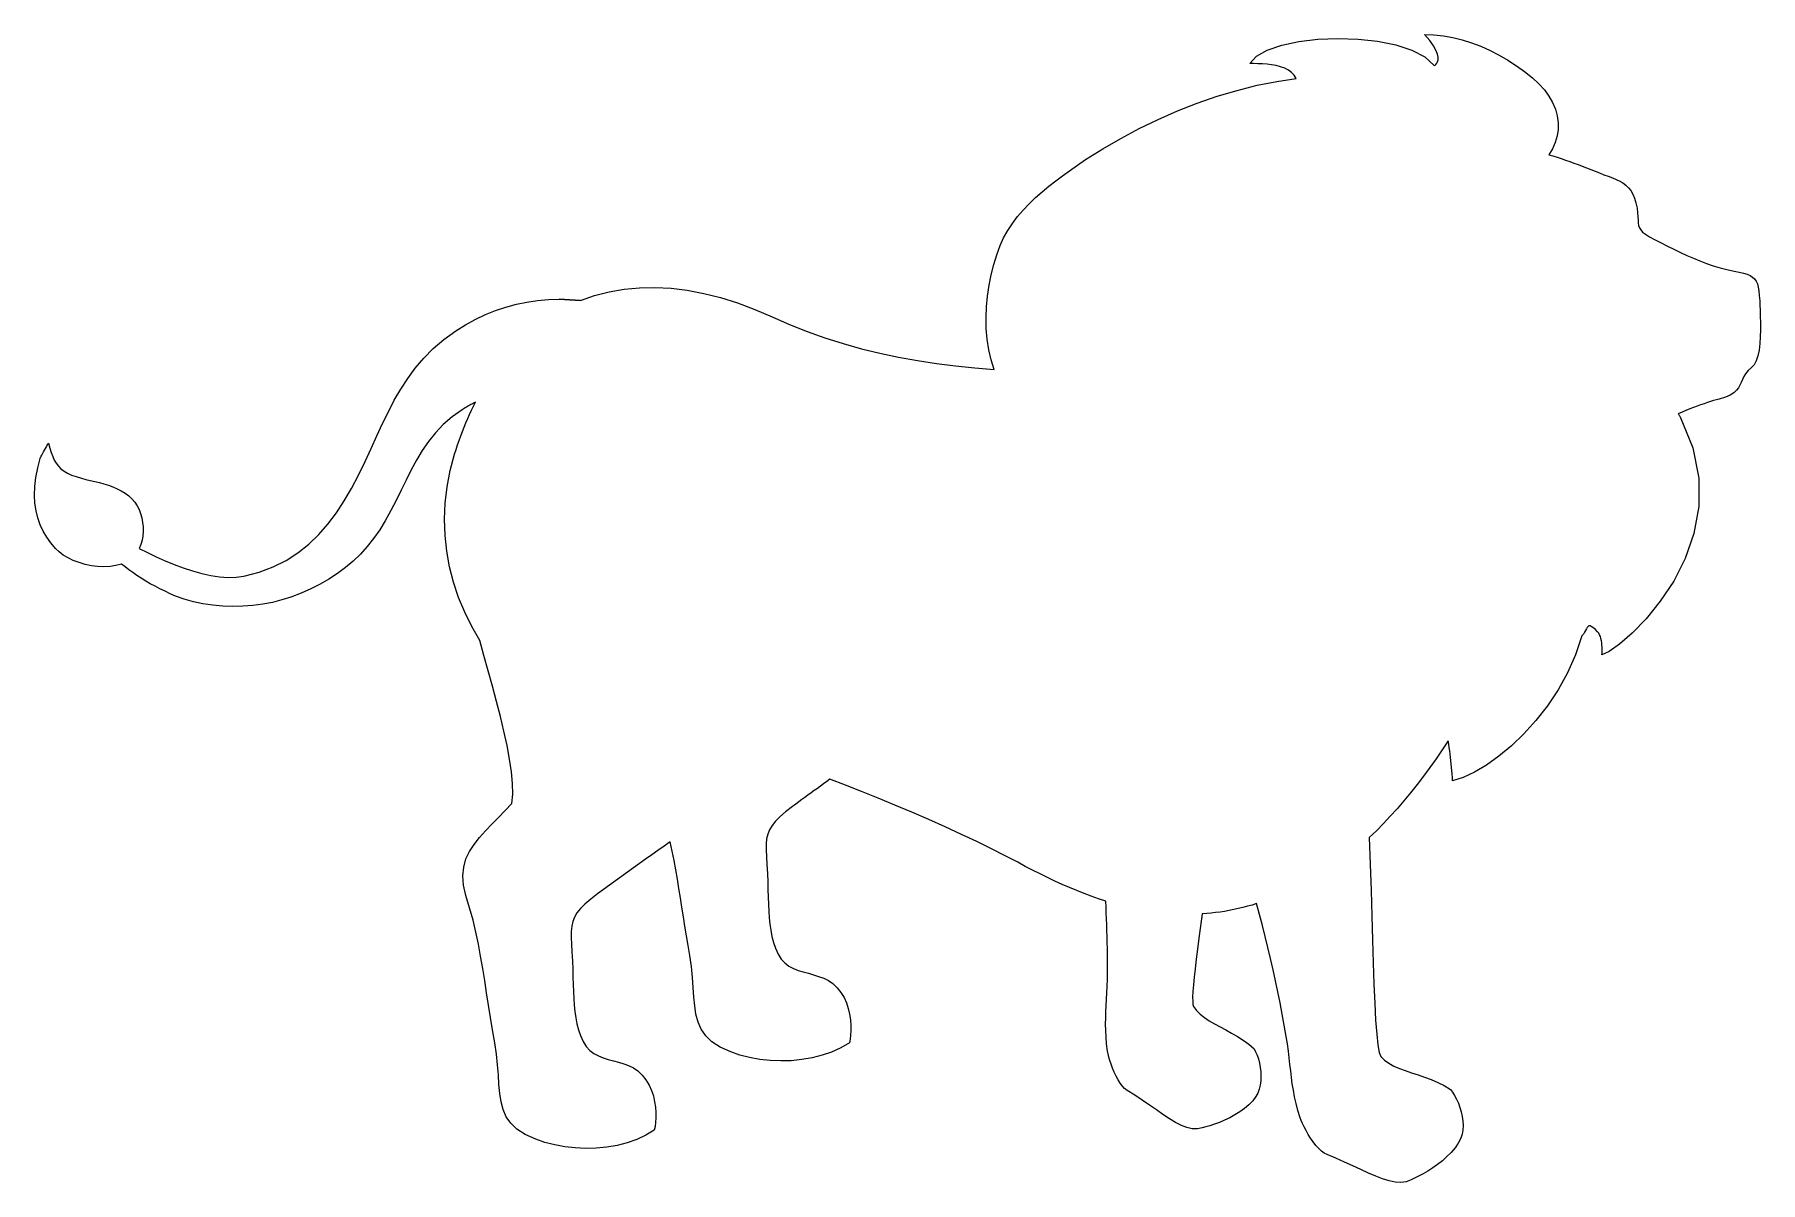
# Model space of a CAD drawing. Header units: metres. Extents: x 0 to 147, y 0 to 98.
import ezdxf

# ---------------------------------------------------------------- set-up
doc = ezdxf.new("R2010")
doc.units = ezdxf.units.M

msp = doc.modelspace()

# ---------------------------------------------------------------- linework, layer by layer
at = {"layer": 'Layer0'}
for points in [[(44.78, 75.41, 0), (46.61, 75.31, 0), (47.81, 75.73, 0), (49.05, 76.04, 0), (50.32, 76.26, 0), (51.63, 76.39, 0), (52.96, 76.41, 0), (54.33, 76.34, 0), (55.71, 76.17, 0), (57.12, 75.91, 0), (58.55, 75.55, 0), (60, 75.09, 0), (61.47, 74.54, 0), (62.95, 73.9, 0), (64.44, 73.24, 0), (65.94, 72.64, 0), (67.47, 72.1, 0), (69.02, 71.62, 0), (70.58, 71.18, 0), (72.16, 70.8, 0), (73.75, 70.46, 0), (75.36, 70.17, 0), (76.98, 69.92, 0), (78.61, 69.71, 0), (80.25, 69.54, 0), (81.91, 69.41, 0), (81.65, 70.24, 0), (81.45, 71.1, 0), (81.31, 72, 0), (81.24, 72.91, 0), (81.23, 73.83, 0), (81.26, 74.76, 0), (81.35, 75.68, 0), (81.49, 76.6, 0), (81.66, 77.49, 0), (81.88, 78.36, 0), (82.14, 79.2, 0), (82.43, 80, 0), (82.72, 80.65, 0), (83.07, 81.28, 0), (83.47, 81.88, 0), (83.91, 82.47, 0), (84.39, 83.02, 0), (84.9, 83.56, 0), (85.44, 84.08, 0), (86.01, 84.57, 0), (86.58, 85.05, 0), (87.17, 85.51, 0), (87.75, 85.95, 0), (88.34, 86.38, 0), (89.72, 87.34, 0), (91.18, 88.26, 0), (92.71, 89.14, 0), (94.29, 89.98, 0), (95.91, 90.76, 0), (97.57, 91.48, 0), (99.25, 92.14, 0), (100.95, 92.73, 0), (102.65, 93.24, 0), (104.35, 93.67, 0), (106.03, 94, 0), (107.68, 94.24, 0), (107.52, 94.53, 0), (107.3, 94.77, 0), (107.03, 94.97, 0), (106.71, 95.13, 0), (106.36, 95.25, 0), (105.99, 95.35, 0), (105.59, 95.42, 0), (105.2, 95.47, 0), (104.8, 95.5, 0), (104.42, 95.51, 0), (104.05, 95.52, 0), (103.72, 95.52, 0), (104.29, 96.15, 0), (105.22, 96.68, 0), (106.45, 97.1, 0), (107.91, 97.41, 0), (109.53, 97.6, 0), (111.24, 97.67, 0), (112.97, 97.62, 0), (114.64, 97.44, 0), (116.2, 97.13, 0), (117.57, 96.68, 0), (118.68, 96.09, 0), (119.48, 95.36, 0), (119.54, 95.39, 0), (119.61, 95.46, 0), (119.69, 95.55, 0), (119.76, 95.68, 0), (119.8, 95.85, 0), (119.8, 96.07, 0), (119.75, 96.34, 0), (119.62, 96.66, 0), (119.4, 97.05, 0), (119.09, 97.49, 0), (118.65, 98.01, 0), (119.45, 97.99, 0), (120.25, 97.9, 0), (121.05, 97.76, 0), (121.86, 97.56, 0), (122.66, 97.3, 0), (123.46, 97, 0), (124.24, 96.64, 0), (125.01, 96.25, 0), (125.76, 95.81, 0), (126.49, 95.34, 0), (127.19, 94.84, 0), (127.87, 94.3, 0), (128.41, 93.81, 0), (128.87, 93.29, 0), (129.26, 92.75, 0), (129.57, 92.19, 0), (129.81, 91.63, 0), (129.96, 91.06, 0), (130.04, 90.48, 0), (130.04, 89.91, 0), (129.96, 89.35, 0), (129.8, 88.79, 0), (129.56, 88.26, 0), (129.24, 87.74, 0), (129.6, 87.64, 0), (129.96, 87.53, 0), (130.32, 87.41, 0), (130.68, 87.29, 0), (131.04, 87.16, 0), (131.39, 87.03, 0), (131.75, 86.9, 0), (132.11, 86.76, 0), (132.47, 86.62, 0), (132.83, 86.48, 0), (133.2, 86.34, 0), (133.57, 86.19, 0), (133.96, 86.04, 0), (134.33, 85.91, 0), (134.68, 85.77, 0), (135, 85.64, 0), (135.3, 85.49, 0), (135.57, 85.33, 0), (135.82, 85.14, 0), (136.04, 84.93, 0), (136.24, 84.68, 0), (136.41, 84.38, 0), (136.56, 84.04, 0), (136.68, 83.64, 0), (136.78, 83.18, 0), (136.83, 82.79, 0), (136.86, 82.46, 0), (136.88, 82.17, 0), (136.89, 81.92, 0), (136.92, 81.71, 0), (136.99, 81.51, 0), (137.1, 81.32, 0), (137.26, 81.14, 0), (137.51, 80.95, 0), (137.84, 80.74, 0), (138.28, 80.5, 0), (138.83, 80.22, 0), (139.37, 79.94, 0), (139.92, 79.67, 0), (140.48, 79.41, 0), (141.03, 79.15, 0), (141.59, 78.91, 0), (142.15, 78.68, 0), (142.72, 78.47, 0), (143.29, 78.27, 0), (143.87, 78.09, 0), (144.46, 77.94, 0), (145.06, 77.81, 0), (145.49, 77.72, 0), (145.86, 77.63, 0), (146.17, 77.54, 0), (146.43, 77.43, 0), (146.64, 77.3, 0), (146.81, 77.14, 0), (146.95, 76.95, 0), (147.05, 76.72, 0), (147.12, 76.44, 0), (147.18, 76.11, 0), (147.22, 75.72, 0), (147.25, 75.26, 0), (147.26, 74.9, 0), (147.29, 74.46, 0), (147.3, 73.95, 0), (147.32, 73.39, 0), (147.32, 72.8, 0), (147.3, 72.21, 0), (147.26, 71.63, 0), (147.2, 71.07, 0), (147.1, 70.57, 0), (146.96, 70.14, 0), (146.79, 69.8, 0), (146.56, 69.57, 0), (146.27, 69.31, 0), (146.05, 69.05, 0), (145.89, 68.8, 0), (145.77, 68.55, 0), (145.67, 68.31, 0), (145.57, 68.07, 0), (145.44, 67.85, 0), (145.27, 67.63, 0), (145.04, 67.43, 0), (144.73, 67.23, 0), (144.32, 67.05, 0), (143.78, 66.88, 0), (143.56, 66.82, 0), (143.32, 66.75, 0), (143.06, 66.67, 0), (142.79, 66.58, 0), (142.5, 66.49, 0), (142.21, 66.39, 0), (141.91, 66.28, 0), (141.6, 66.16, 0), (141.28, 66.04, 0), (140.96, 65.91, 0), (140.63, 65.77, 0), (140.3, 65.63, 0), (140.33, 65.59, 0), (140.35, 65.54, 0), (140.38, 65.5, 0), (140.4, 65.46, 0), (140.43, 65.41, 0), (140.45, 65.37, 0), (141.55, 62.71, 0), (142.05, 60.14, 0), (142.05, 57.7, 0), (141.64, 55.41, 0), (140.89, 53.28, 0), (139.91, 51.34, 0), (138.77, 49.62, 0), (137.56, 48.13, 0), (136.37, 46.91, 0), (135.29, 45.97, 0), (134.4, 45.34, 0), (133.79, 45.04, 0), (133.8, 45.19, 0), (133.8, 45.35, 0), (133.8, 45.52, 0), (133.8, 45.7, 0), (133.79, 45.89, 0), (133.77, 46.07, 0), (133.74, 46.25, 0), (133.7, 46.43, 0), (133.65, 46.6, 0), (133.59, 46.75, 0), (133.51, 46.89, 0), (133.41, 47.02, 0), (133.2, 47.23, 0), (133.02, 47.39, 0), (132.88, 47.48, 0), (132.77, 47.52, 0), (132.68, 47.51, 0), (132.6, 47.46, 0), (132.53, 47.37, 0), (132.46, 47.26, 0), (132.39, 47.13, 0), (132.3, 46.98, 0), (132.2, 46.82, 0), (132.08, 46.66, 0), (131.53, 45.05, 0), (130.84, 43.51, 0), (130.04, 42.06, 0), (129.13, 40.7, 0), (128.15, 39.45, 0), (127.12, 38.31, 0), (126.06, 37.29, 0), (124.98, 36.39, 0), (123.92, 35.64, 0), (122.9, 35.03, 0), (121.93, 34.58, 0), (121.04, 34.28, 0), (121.02, 34.58, 0), (121, 34.87, 0), (120.98, 35.16, 0), (120.95, 35.44, 0), (120.93, 35.73, 0), (120.9, 36.01, 0), (120.86, 36.3, 0), (120.83, 36.58, 0), (120.79, 36.86, 0), (120.75, 37.14, 0), (120.71, 37.42, 0), (120.66, 37.7, 0), (120.15, 36.94, 0), (119.63, 36.18, 0), (119.1, 35.43, 0), (118.56, 34.7, 0), (118.01, 33.98, 0), (117.45, 33.27, 0), (116.88, 32.58, 0), (116.3, 31.91, 0), (115.72, 31.27, 0), (115.13, 30.64, 0), (114.53, 30.03, 0), (113.93, 29.45, 0), (114.01, 27.18, 0), (114.08, 24.94, 0), (114.15, 22.77, 0), (114.21, 20.7, 0), (114.27, 18.74, 0), (114.33, 16.93, 0), (114.4, 15.3, 0), (114.47, 13.87, 0), (114.56, 12.67, 0), (114.66, 11.74, 0), (114.77, 11.09, 0), (114.9, 10.76, 0), (115.22, 10.44, 0), (115.6, 10.18, 0), (116.03, 9.94, 0), (116.5, 9.74, 0), (117, 9.55, 0), (117.53, 9.36, 0), (118.09, 9.18, 0), (118.65, 8.99, 0), (119.21, 8.78, 0), (119.77, 8.54, 0), (120.32, 8.27, 0), (120.85, 7.95, 0), (121.03, 7.72, 0), (121.21, 7.44, 0), (121.38, 7.12, 0), (121.54, 6.78, 0), (121.67, 6.41, 0), (121.78, 6.03, 0), (121.86, 5.64, 0), (121.91, 5.25, 0), (121.93, 4.86, 0), (121.91, 4.48, 0), (121.85, 4.12, 0), (121.74, 3.79, 0), (121.52, 3.37, 0), (121.25, 2.96, 0), (120.93, 2.57, 0), (120.56, 2.21, 0), (120.17, 1.86, 0), (119.76, 1.54, 0), (119.34, 1.24, 0), (118.92, 0.97, 0), (118.52, 0.73, 0), (118.14, 0.53, 0), (117.8, 0.36, 0), (117.5, 0.23, 0), (117.09, 0.07, 0), (116.63, 0, 0), (116.15, 0.03, 0), (115.62, 0.13, 0), (115.07, 0.31, 0), (114.48, 0.53, 0), (113.85, 0.8, 0), (113.2, 1.1, 0), (112.52, 1.42, 0), (111.82, 1.75, 0), (111.08, 2.07, 0), (110.33, 2.38, 0), (110.09, 2.5, 0), (109.85, 2.68, 0), (109.61, 2.91, 0), (109.37, 3.17, 0), (109.14, 3.47, 0), (108.92, 3.78, 0), (108.72, 4.1, 0), (108.53, 4.43, 0), (108.37, 4.74, 0), (108.22, 5.03, 0), (108.11, 5.3, 0), (108.03, 5.53, 0), (107.84, 6.15, 0), (107.68, 6.74, 0), (107.55, 7.32, 0), (107.45, 7.87, 0), (107.36, 8.42, 0), (107.29, 8.97, 0), (107.22, 9.52, 0), (107.16, 10.07, 0), (107.09, 10.64, 0), (107.02, 11.22, 0), (106.94, 11.83, 0), (106.83, 12.47, 0), (106.67, 13.42, 0), (106.49, 14.38, 0), (106.31, 15.33, 0), (106.12, 16.28, 0), (105.92, 17.22, 0), (105.71, 18.17, 0), (105.5, 19.11, 0), (105.28, 20.06, 0), (105.05, 21, 0), (104.81, 21.94, 0), (104.56, 22.87, 0), (104.31, 23.81, 0), (103.92, 23.69, 0), (103.52, 23.58, 0), (103.13, 23.48, 0), (102.74, 23.38, 0), (102.36, 23.3, 0), (101.97, 23.22, 0), (101.58, 23.15, 0), (101.2, 23.09, 0), (100.81, 23.04, 0), (100.43, 22.99, 0), (100.05, 22.96, 0), (99.67, 22.93, 0), (99.52, 21.87, 0), (99.39, 20.87, 0), (99.26, 19.93, 0), (99.15, 19.06, 0), (99.06, 18.25, 0), (98.98, 17.52, 0), (98.92, 16.87, 0), (98.88, 16.31, 0), (98.85, 15.84, 0), (98.86, 15.46, 0), (98.88, 15.19, 0), (98.93, 15.03, 0), (99.18, 14.68, 0), (99.49, 14.37, 0), (99.86, 14.08, 0), (100.27, 13.81, 0), (100.72, 13.55, 0), (101.19, 13.29, 0), (101.68, 13.02, 0), (102.18, 12.75, 0), (102.68, 12.46, 0), (103.17, 12.15, 0), (103.65, 11.8, 0), (104.09, 11.42, 0), (104.23, 11.16, 0), (104.36, 10.87, 0), (104.46, 10.55, 0), (104.55, 10.2, 0), (104.62, 9.83, 0), (104.66, 9.45, 0), (104.67, 9.07, 0), (104.66, 8.69, 0), (104.61, 8.32, 0), (104.53, 7.96, 0), (104.41, 7.63, 0), (104.25, 7.34, 0), (103.98, 6.97, 0), (103.66, 6.64, 0), (103.29, 6.32, 0), (102.89, 6.03, 0), (102.46, 5.77, 0), (102.02, 5.53, 0), (101.58, 5.32, 0), (101.14, 5.13, 0), (100.72, 4.98, 0), (100.33, 4.85, 0), (99.98, 4.74, 0), (99.67, 4.67, 0), (99.26, 4.58, 0), (98.82, 4.59, 0), (98.36, 4.69, 0), (97.89, 4.88, 0), (97.39, 5.13, 0), (96.87, 5.44, 0), (96.32, 5.8, 0), (95.76, 6.19, 0), (95.17, 6.6, 0), (94.55, 7.03, 0), (93.91, 7.45, 0), (93.25, 7.86, 0), (93.04, 8.02, 0), (92.85, 8.23, 0), (92.66, 8.48, 0), (92.48, 8.77, 0), (92.31, 9.08, 0), (92.15, 9.41, 0), (92.01, 9.75, 0), (91.89, 10.09, 0), (91.78, 10.41, 0), (91.7, 10.71, 0), (91.63, 10.98, 0), (91.59, 11.21, 0), (91.51, 11.83, 0), (91.46, 12.41, 0), (91.43, 12.97, 0), (91.42, 13.52, 0), (91.43, 14.05, 0), (91.45, 14.58, 0), (91.48, 15.11, 0), (91.51, 15.64, 0), (91.54, 16.19, 0), (91.56, 16.75, 0), (91.58, 17.34, 0), (91.59, 17.96, 0), (91.59, 18.47, 0), (91.58, 18.97, 0), (91.58, 19.48, 0), (91.57, 19.98, 0), (91.56, 20.49, 0), (91.55, 20.99, 0), (91.54, 21.5, 0), (91.52, 22, 0), (91.5, 22.51, 0), (91.48, 23.01, 0), (91.46, 23.52, 0), (91.43, 24.02, 0), (90.81, 24.22, 0), (90.2, 24.44, 0), (89.58, 24.67, 0), (88.96, 24.92, 0), (88.34, 25.18, 0), (87.71, 25.45, 0), (87.09, 25.73, 0), (86.46, 26.03, 0), (85.83, 26.34, 0), (85.19, 26.66, 0), (84.56, 26.99, 0), (83.92, 27.34, 0), (82.86, 27.9, 0), (81.69, 28.49, 0), (80.44, 29.1, 0), (79.12, 29.72, 0), (77.74, 30.35, 0), (76.32, 30.98, 0), (74.88, 31.61, 0), (73.43, 32.22, 0), (72, 32.81, 0), (70.58, 33.38, 0), (69.21, 33.92, 0), (67.89, 34.42, 0), (67.62, 34.23, 0), (67.35, 34.04, 0), (67.09, 33.85, 0), (66.82, 33.65, 0), (66.55, 33.46, 0), (66.29, 33.27, 0), (66.02, 33.08, 0), (65.76, 32.88, 0), (65.49, 32.69, 0), (65.23, 32.49, 0), (64.97, 32.3, 0), (64.71, 32.11, 0), (64.11, 31.64, 0), (63.63, 31.23, 0), (63.24, 30.85, 0), (62.95, 30.48, 0), (62.73, 30.12, 0), (62.58, 29.75, 0), (62.49, 29.34, 0), (62.45, 28.9, 0), (62.45, 28.39, 0), (62.47, 27.81, 0), (62.51, 27.15, 0), (62.55, 26.38, 0), (62.58, 25.67, 0), (62.6, 25, 0), (62.62, 24.36, 0), (62.64, 23.75, 0), (62.67, 23.16, 0), (62.7, 22.6, 0), (62.76, 22.05, 0), (62.84, 21.53, 0), (62.94, 21.01, 0), (63.08, 20.5, 0), (63.26, 20, 0), (63.48, 19.5, 0), (63.74, 19.08, 0), (64.04, 18.75, 0), (64.39, 18.48, 0), (64.78, 18.27, 0), (65.19, 18.11, 0), (65.61, 17.98, 0), (66.05, 17.86, 0), (66.49, 17.74, 0), (66.93, 17.6, 0), (67.36, 17.44, 0), (67.76, 17.24, 0), (68.13, 16.99, 0), (68.52, 16.63, 0), (68.83, 16.22, 0), (69.1, 15.79, 0), (69.3, 15.33, 0), (69.46, 14.85, 0), (69.57, 14.37, 0), (69.64, 13.89, 0), (69.68, 13.43, 0), (69.68, 12.99, 0), (69.66, 12.59, 0), (69.61, 12.23, 0), (69.55, 11.93, 0), (68.82, 11.5, 0), (68.04, 11.14, 0), (67.22, 10.86, 0), (66.37, 10.64, 0), (65.49, 10.49, 0), (64.59, 10.4, 0), (63.69, 10.38, 0), (62.79, 10.41, 0), (61.91, 10.51, 0), (61.04, 10.67, 0), (60.21, 10.88, 0), (59.42, 11.15, 0), (58.52, 11.56, 0), (57.82, 12.02, 0), (57.29, 12.53, 0), (56.9, 13.09, 0), (56.64, 13.7, 0), (56.46, 14.36, 0), (56.35, 15.07, 0), (56.28, 15.83, 0), (56.23, 16.64, 0), (56.17, 17.51, 0), (56.08, 18.43, 0), (55.93, 19.39, 0), (55.78, 20.23, 0), (55.64, 21.06, 0), (55.5, 21.88, 0), (55.38, 22.69, 0), (55.25, 23.5, 0), (55.13, 24.3, 0), (55, 25.1, 0), (54.88, 25.9, 0), (54.74, 26.69, 0), (54.59, 27.48, 0), (54.43, 28.28, 0), (54.26, 29.08, 0), (53.73, 28.71, 0), (53.21, 28.34, 0), (52.68, 27.97, 0), (52.16, 27.61, 0), (51.64, 27.24, 0), (51.12, 26.87, 0), (50.61, 26.5, 0), (50.09, 26.13, 0), (49.58, 25.76, 0), (49.07, 25.39, 0), (48.57, 25.02, 0), (48.06, 24.64, 0), (47.47, 24.18, 0), (46.98, 23.77, 0), (46.6, 23.38, 0), (46.3, 23.02, 0), (46.09, 22.66, 0), (45.94, 22.28, 0), (45.85, 21.88, 0), (45.81, 21.44, 0), (45.8, 20.93, 0), (45.83, 20.35, 0), (45.86, 19.68, 0), (45.91, 18.91, 0), (45.94, 18.21, 0), (45.96, 17.54, 0), (45.98, 16.9, 0), (46, 16.29, 0), (46.02, 15.7, 0), (46.06, 15.14, 0), (46.11, 14.59, 0), (46.19, 14.06, 0), (46.3, 13.55, 0), (46.44, 13.04, 0), (46.61, 12.54, 0), (46.83, 12.04, 0), (47.09, 11.62, 0), (47.4, 11.28, 0), (47.75, 11.02, 0), (48.13, 10.81, 0), (48.54, 10.65, 0), (48.97, 10.51, 0), (49.41, 10.39, 0), (49.85, 10.27, 0), (50.29, 10.14, 0), (50.71, 9.98, 0), (51.12, 9.78, 0), (51.49, 9.53, 0), (51.87, 9.17, 0), (52.19, 8.76, 0), (52.45, 8.32, 0), (52.66, 7.86, 0), (52.82, 7.39, 0), (52.93, 6.9, 0), (53, 6.43, 0), (53.03, 5.97, 0), (53.04, 5.53, 0), (53.01, 5.13, 0), (52.97, 4.77, 0), (52.9, 4.46, 0), (52.18, 4.04, 0), (51.4, 3.68, 0), (50.58, 3.39, 0), (49.72, 3.17, 0), (48.84, 3.02, 0), (47.95, 2.94, 0), (47.05, 2.91, 0), (46.15, 2.95, 0), (45.26, 3.05, 0), (44.4, 3.21, 0), (43.57, 3.42, 0), (42.78, 3.69, 0), (41.88, 4.1, 0), (41.18, 4.56, 0), (40.65, 5.07, 0), (40.26, 5.62, 0), (39.99, 6.23, 0), (39.82, 6.89, 0), (39.71, 7.6, 0), (39.64, 8.37, 0), (39.59, 9.18, 0), (39.53, 10.05, 0), (39.44, 10.96, 0), (39.29, 11.93, 0), (39.09, 13.02, 0), (38.91, 14.09, 0), (38.75, 15.15, 0), (38.59, 16.2, 0), (38.43, 17.24, 0), (38.26, 18.27, 0), (38.08, 19.31, 0), (37.89, 20.34, 0), (37.67, 21.37, 0), (37.43, 22.41, 0), (37.14, 23.46, 0), (36.82, 24.51, 0), (36.61, 25.39, 0), (36.55, 26.19, 0), (36.63, 26.93, 0), (36.82, 27.62, 0), (37.13, 28.26, 0), (37.52, 28.87, 0), (37.98, 29.46, 0), (38.49, 30.03, 0), (39.04, 30.6, 0), (39.61, 31.17, 0), (40.18, 31.75, 0), (40.74, 32.35, 0), (40.82, 33.15, 0), (40.8, 34.06, 0), (40.71, 35.06, 0), (40.55, 36.15, 0), (40.33, 37.31, 0), (40.07, 38.53, 0), (39.76, 39.79, 0), (39.43, 41.07, 0), (39.08, 42.38, 0), (38.72, 43.69, 0), (38.36, 44.99, 0), (38.02, 46.27, 0), (37.33, 47.46, 0), (36.72, 48.69, 0), (36.2, 49.95, 0), (35.77, 51.24, 0), (35.43, 52.55, 0), (35.19, 53.89, 0), (35.04, 55.25, 0), (35, 56.62, 0), (35.05, 58, 0), (35.21, 59.39, 0), (35.48, 60.78, 0), (35.85, 62.17, 0), (35.98, 62.57, 0), (36.11, 62.97, 0), (36.24, 63.36, 0), (36.38, 63.74, 0), (36.53, 64.12, 0), (36.67, 64.49, 0), (36.82, 64.86, 0), (36.98, 65.22, 0), (37.13, 65.58, 0), (37.29, 65.93, 0), (37.46, 66.27, 0), (37.63, 66.61, 0), (37.53, 66.56, 0), (37.43, 66.51, 0), (37.34, 66.46, 0), (37.24, 66.41, 0), (37.15, 66.35, 0), (37.05, 66.3, 0), (36.96, 66.25, 0), (36.86, 66.19, 0), (36.77, 66.14, 0), (36.67, 66.08, 0), (36.58, 66.03, 0), (36.49, 65.97, 0), (35.64, 65.37, 0), (34.89, 64.72, 0), (34.22, 64.01, 0), (33.63, 63.27, 0), (33.09, 62.48, 0), (32.6, 61.67, 0), (32.15, 60.83, 0), (31.71, 59.97, 0), (31.29, 59.11, 0), (30.86, 58.23, 0), (30.41, 57.36, 0), (29.94, 56.49, 0), (29.46, 55.71, 0), (28.94, 54.97, 0), (28.39, 54.29, 0), (27.81, 53.65, 0), (27.2, 53.05, 0), (26.54, 52.49, 0), (25.86, 51.98, 0), (25.13, 51.51, 0), (24.38, 51.07, 0), (23.58, 50.67, 0), (22.75, 50.3, 0), (21.88, 49.97, 0), (21.11, 49.73, 0), (20.31, 49.53, 0), (19.48, 49.37, 0), (18.64, 49.26, 0), (17.78, 49.2, 0), (16.92, 49.18, 0), (16.06, 49.21, 0), (15.21, 49.28, 0), (14.37, 49.41, 0), (13.56, 49.58, 0), (12.78, 49.8, 0), (12.04, 50.07, 0), (11.58, 50.27, 0), (11.14, 50.47, 0), (10.71, 50.68, 0), (10.29, 50.9, 0), (9.88, 51.12, 0), (9.49, 51.35, 0), (9.11, 51.59, 0), (8.74, 51.83, 0), (8.39, 52.07, 0), (8.05, 52.31, 0), (7.73, 52.55, 0), (7.42, 52.79, 0), (6.95, 52.67, 0), (6.45, 52.59, 0), (5.93, 52.57, 0), (5.39, 52.59, 0), (4.86, 52.66, 0), (4.32, 52.77, 0), (3.81, 52.92, 0), (3.31, 53.11, 0), (2.86, 53.32, 0), (2.44, 53.56, 0), (2.09, 53.83, 0), (1.79, 54.12, 0), (1.4, 54.6, 0), (1.06, 55.1, 0), (0.75, 55.62, 0), (0.49, 56.16, 0), (0.29, 56.74, 0), (0.13, 57.35, 0), (0.04, 58, 0), (0, 58.69, 0), (0.03, 59.42, 0), (0.12, 60.2, 0), (0.28, 61.02, 0), (0.52, 61.91, 0), (0.53, 61.93, 0), (0.57, 62, 0), (0.62, 62.1, 0), (0.69, 62.22, 0), (0.77, 62.37, 0), (0.85, 62.52, 0), (0.93, 62.67, 0), (1.01, 62.81, 0), (1.08, 62.94, 0), (1.13, 63.04, 0), (1.17, 63.1, 0), (1.18, 63.13, 0), (1.3, 62.7, 0), (1.42, 62.32, 0), (1.55, 61.98, 0), (1.69, 61.67, 0), (1.85, 61.4, 0), (2.04, 61.15, 0), (2.26, 60.93, 0), (2.52, 60.74, 0), (2.82, 60.56, 0), (3.16, 60.4, 0), (3.56, 60.26, 0), (4.02, 60.12, 0), (4.38, 60.03, 0), (4.76, 59.94, 0), (5.15, 59.84, 0), (5.54, 59.75, 0), (5.92, 59.64, 0), (6.31, 59.52, 0), (6.68, 59.39, 0), (7.05, 59.23, 0), (7.4, 59.05, 0), (7.73, 58.85, 0), (8.05, 58.62, 0), (8.33, 58.35, 0), (8.56, 58.08, 0), (8.76, 57.78, 0), (8.92, 57.45, 0), (9.06, 57.1, 0), (9.16, 56.74, 0), (9.23, 56.36, 0), (9.27, 55.98, 0), (9.27, 55.59, 0), (9.24, 55.21, 0), (9.18, 54.84, 0), (9.07, 54.48, 0), (8.94, 54.14, 0), (9.64, 53.78, 0), (10.38, 53.42, 0), (11.14, 53.08, 0), (11.91, 52.76, 0), (12.7, 52.47, 0), (13.49, 52.21, 0), (14.27, 51.99, 0), (15.05, 51.82, 0), (15.8, 51.7, 0), (16.52, 51.65, 0), (17.22, 51.67, 0), (17.87, 51.76, 0), (19.17, 52.11, 0), (20.37, 52.56, 0), (21.47, 53.11, 0), (22.48, 53.76, 0), (23.41, 54.5, 0), (24.26, 55.32, 0), (25.04, 56.21, 0), (25.77, 57.17, 0), (26.44, 58.19, 0), (27.07, 59.26, 0), (27.66, 60.39, 0), (28.22, 61.55, 0), (28.73, 62.66, 0), (29.22, 63.74, 0), (29.7, 64.79, 0), (30.2, 65.8, 0), (30.71, 66.78, 0), (31.26, 67.73, 0), (31.85, 68.65, 0), (32.5, 69.53, 0), (33.22, 70.38, 0), (34.03, 71.19, 0), (34.94, 71.96, 0), (35.96, 72.7, 0), (36.78, 73.22, 0), (37.62, 73.68, 0), (38.48, 74.09, 0), (39.35, 74.44, 0), (40.23, 74.74, 0), (41.13, 74.98, 0), (42.03, 75.17, 0), (42.94, 75.3, 0), (43.86, 75.38, 0), (44.78, 75.41, 0)], [(46.61, 75.31, 0), (44.78, 75.41, 0), (45.69, 75.39, 0), (46.61, 75.31, 0)]]:
    msp.add_polyline3d(points, dxfattribs=at)

doc.saveas('drawing.dxf')
